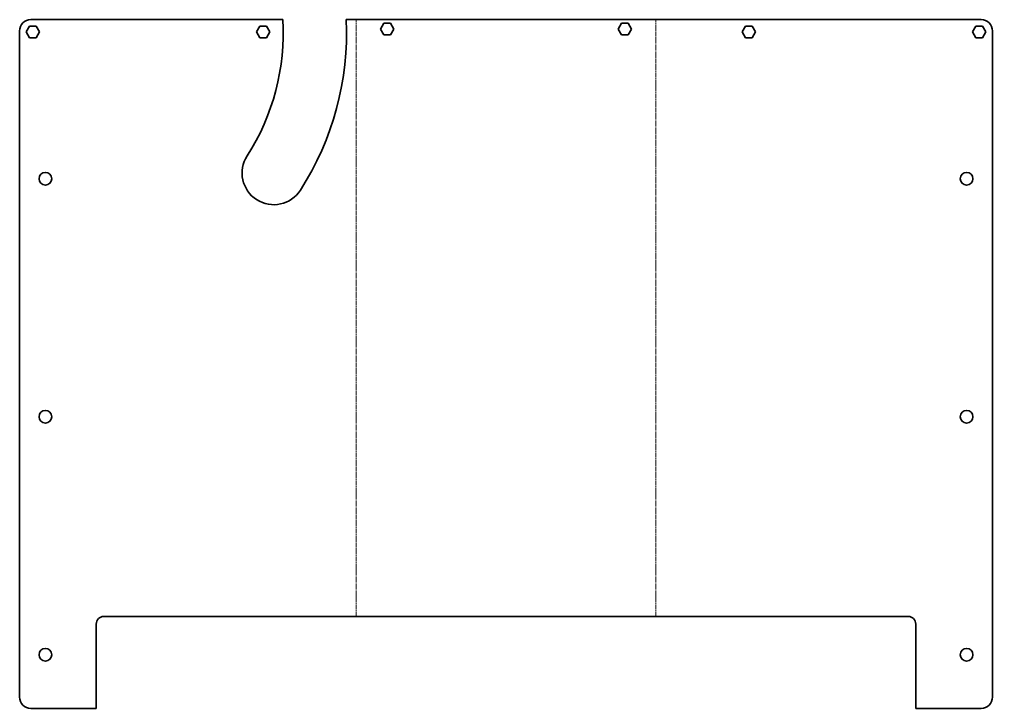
# Model space of a CAD drawing. Header units: inches. Extents: x 0 to 507, y 0 to 359.
import ezdxf

# ---------------------------------------------------------------- set-up
doc = ezdxf.new("R2010")
doc.units = ezdxf.units.IN
doc.header["$MEASUREMENT"] = 0
doc.linetypes.add('Chain', pattern=[13.68, 9.12, -1.14, 2.28, -1.14])
doc.layers.add('SIMUMAK Bend Centerline (ISO)', color=7, linetype='Chain', lineweight=9)
doc.layers.add('SIMUMAK Visible (ISO)', color=7, linetype='Continuous', lineweight=35)

# ---------------------------------------------------------------- blocks, each defined once
blk = doc.blocks.new('CD-IND-30-PAPE-02_Sheet_CD-IND-30-PAPE-02 (desplegada)')
at = {"layer": 'SIMUMAK Bend Centerline (ISO)', "ltscale": 0.263158}
for p, q in [((-78.07, -131.5), (-78.07, 179.5)), ((78.07, -131.5), (78.07, 179.5))]:
    blk.add_line(p, q, dxfattribs=at)
at = {"layer": 'SIMUMAK Visible (ISO)'}
for p, q in [((-247.63, 179.5), (-116.34, 179.5)), ((-83.29, 179.5), (247.63, 179.5)), ((-253.63, 173.5), (-253.63, -173.5)), ((-250.1, 173), (-248.36, 176)), ((-248.36, 170), (-250.1, 173)), ((-248.36, 176), (-244.9, 176)), ((-244.9, 176), (-243.17, 173)), ((-243.17, 173), (-244.9, 170)), ((-130.1, 173), (-128.36, 176)), ((-128.36, 170), (-130.1, 173)), ((-128.36, 176), (-124.9, 176)), ((-124.9, 176), (-123.17, 173)), ((-123.17, 173), (-124.9, 170)), ((-65.46, 174.5), (-63.73, 177.5)), ((-63.73, 171.5), (-65.46, 174.5)), ((-63.73, 177.5), (-60.27, 177.5)), ((-60.27, 177.5), (-58.54, 174.5)), ((-58.54, 174.5), (-60.27, 171.5)), ((58.54, 174.5), (60.27, 177.5)), ((60.27, 171.5), (58.54, 174.5)), ((60.27, 177.5), (63.73, 177.5)), ((63.73, 177.5), (65.46, 174.5)), ((65.46, 174.5), (63.73, 171.5)), ((123.17, 173), (124.9, 176)), ((124.9, 170), (123.17, 173)), ((124.9, 176), (128.36, 176)), ((128.36, 176), (130.1, 173)), ((130.1, 173), (128.36, 170)), ((243.17, 173), (244.9, 176)), ((244.9, 170), (243.17, 173)), ((244.9, 176), (248.36, 176)), ((248.36, 176), (250.1, 173)), ((250.1, 173), (248.36, 170)), ((253.63, -173.5), (253.63, 173.5)), ((-244.9, 170), (-248.36, 170)), ((-124.9, 170), (-128.36, 170)), ((-60.27, 171.5), (-63.73, 171.5)), ((63.73, 171.5), (60.27, 171.5)), ((128.36, 170), (124.9, 170)), ((248.36, 170), (244.9, 170)), ((-209.63, -131.5), (209.63, -131.5)), ((-213.63, -179.5), (-213.63, -135.5)), ((213.63, -135.5), (213.63, -179.5)), ((-247.63, -179.5), (-213.63, -179.5)), ((247.63, -179.5), (213.63, -179.5))]:
    blk.add_line(p, q, dxfattribs=at)
for centre in [(-240.13, 96.5), (240.13, 96.5), (-240.13, -27.5), (240.13, -27.5), (-240.13, -151.5), (240.13, -151.5)]:
    blk.add_circle(centre, 3.3, dxfattribs=at)
at = {"layer": 'SIMUMAK Visible (ISO)', "extrusion": (0, 0, -1)}
for centre, radius, start, end in [((247.63, 173.5), 6, 0, 90), ((234.63, 172.5), 151.5, 177.3517, 212.7341), ((-247.63, 173.5), 6, 90, 180), ((121.07, 99.5), 16.5, 212.7341, 32.7341), ((247.63, -173.5), 6, 270, 0), ((-247.63, -173.5), 6, 180, 270)]:
    blk.add_arc(centre, radius, start, end, dxfattribs=at)
at = {"layer": 'SIMUMAK Visible (ISO)'}
for centre, radius, start, end in [((-234.63, 172.5), 118.5, 327.2659, 3.3865), ((-209.63, -135.5), 4, 90, 180), ((209.63, -135.5), 4, 0, 90)]:
    blk.add_arc(centre, radius, start, end, dxfattribs=at)

msp = doc.modelspace()

# ---------------------------------------------------------------- block references
msp.add_blockref('CD-IND-30-PAPE-02_Sheet_CD-IND-30-PAPE-02 (desplegada)', (253.63, 179.5))

doc.saveas('drawing.dxf')
